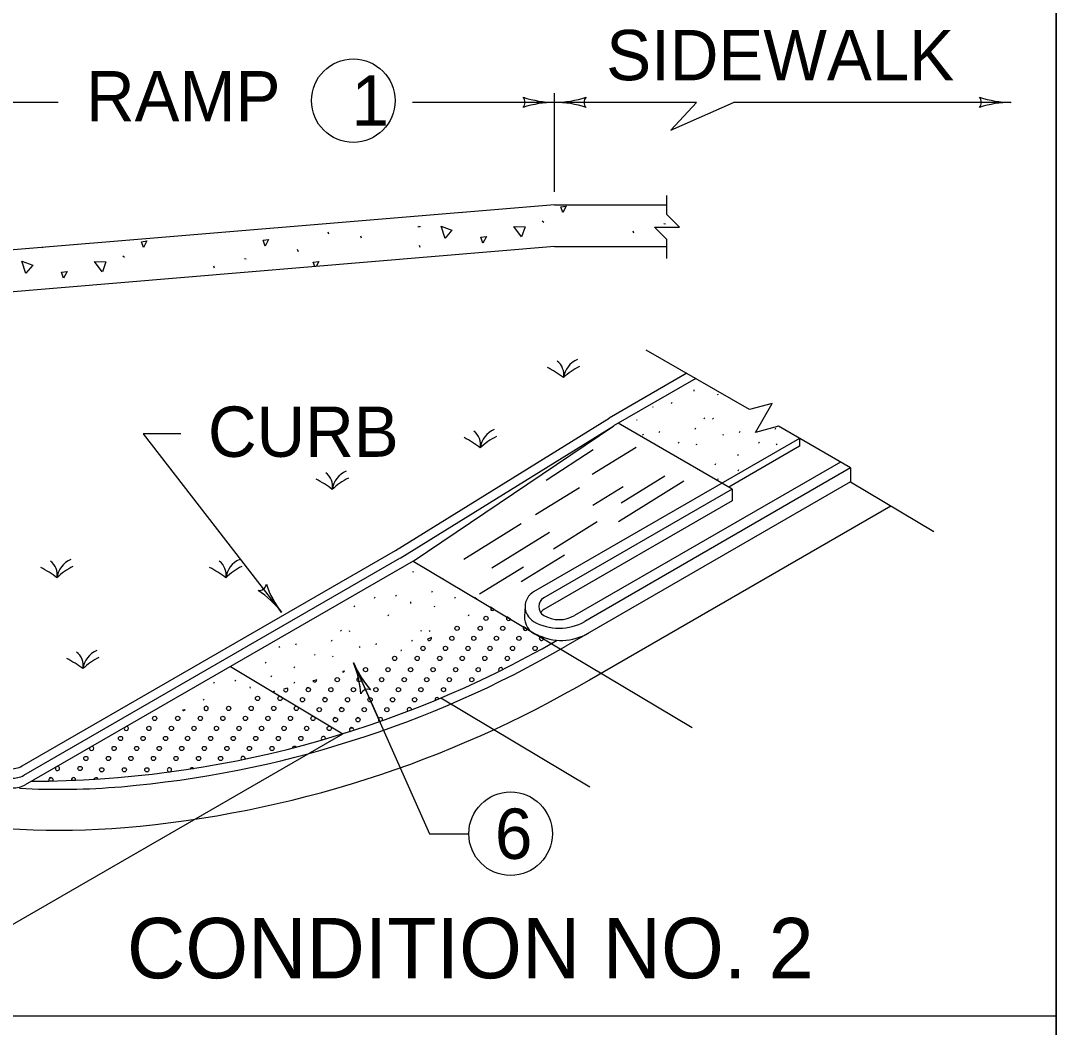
# Model space of a CAD drawing. Extents: x 1000 to 1107, y 1000 to 1121.
# Drawn here: x 1031.386 to 1035.5, y 1013.972 to 1017.971 of the extents above; entities that cross this region are included whole.
import ezdxf

# ---------------------------------------------------------------- set-up
doc = ezdxf.new("R2010")
doc.units = 0
for name, color, linetype in [('Level 1', 7, 'Continuous'), ('Level 10', 7, 'Continuous'), ('Level 11', 7, 'Continuous'), ('Level 2', 7, 'Continuous'), ('SB_PL_SBL4_PR', 7, 'Continuous')]:
    doc.layers.add(name, color=color, linetype=linetype)

msp = doc.modelspace()

# ---------------------------------------------------------------- linework, layer by layer
at = {"layer": 'Level 1'}
for p, q in [((1031.535, 1017.6469), (1031.0069, 1017.6469)), ((1033.5069, 1017.6469), (1032.9428, 1017.6469)), ((1033.5069, 1017.2908), (1033.5069, 1017.6837)), ((1034.0711, 1017.6469), (1033.5069, 1017.6469)), ((1034.0711, 1017.6469), (1033.9681, 1017.5363)), ((1033.9681, 1017.5363), (1034.2174, 1017.6469)), ((1035.32, 1017.6469), (1034.2174, 1017.6469)), ((1033.5069, 1017.2402), (1031.0069, 1017.0319)), ((1033.5069, 1017.2402), (1033.9531, 1017.2402)), ((1033.1394, 1017.208), (1033.1388, 1017.2096)), ((1032.9635, 1017.1541), (1032.9698, 1017.1527)), ((1032.9674, 1017.1551), (1032.9738, 1017.1538)), ((1033.4577, 1017.1757), (1033.4639, 1017.1706)), ((1033.9406, 1017.1653), (1033.9468, 1017.1641)), ((1032.6101, 1017.1231), (1032.607, 1017.1312)), ((1032.7401, 1017.1074), (1032.7369, 1017.1156)), ((1033.8219, 1017.1271), (1033.8188, 1017.1352)), ((1033.5069, 1017.0736), (1031.0069, 1016.8652)), ((1031.4736, 1017.069), (1031.4729, 1017.0707)), ((1032.973, 1017.0704), (1032.9698, 1017.0786)), ((1033.5069, 1017.0736), (1033.9531, 1017.0736)), ((1033.6499, 1017.0741), (1033.6528, 1017.0736)), ((1031.7919, 1017.0367), (1031.7982, 1017.0317)), ((1032.4889, 1017.0534), (1032.4858, 1017.0616)), ((1032.1561, 1016.9881), (1032.153, 1016.9962)), ((1032.2748, 1017.0264), (1032.2811, 1017.0251)), ((1034.0318, 1016.5702), (1033.7236, 1016.3923)), ((1034.0676, 1016.5495), (1033.7415, 1016.3612)), ((1034.0594, 1016.5048), (1034.06, 1016.4993)), ((1033.9715, 1016.4503), (1033.9739, 1016.4557)), ((1034.1534, 1016.4888), (1034.1558, 1016.4853)), ((1033.8952, 1016.4389), (1033.8976, 1016.4352)), ((1032.8744, 1015.8663), (1033.7236, 1016.3923)), ((1034.1713, 1016.1338), (1033.7594, 1016.3716)), ((1033.8316, 1016.3871), (1033.8341, 1016.3835)), ((1034.1003, 1016.393), (1034.1028, 1016.3894)), ((1034.1345, 1016.3917), (1034.1369, 1016.388)), ((1032.8933, 1015.8359), (1033.7424, 1016.3618)), ((1032.9448, 1015.8243), (1033.7424, 1016.3618)), ((1033.9229, 1016.3348), (1033.9253, 1016.3402)), ((1034.065, 1016.3486), (1034.0674, 1016.354)), ((1034.2418, 1016.3348), (1034.2442, 1016.3402)), ((1034.3838, 1016.3486), (1034.3863, 1016.354)), ((1034.4795, 1016.3117), (1033.4234, 1015.7018)), ((1033.8558, 1016.3278), (1033.8583, 1016.3242)), ((1033.9978, 1016.2964), (1034.0003, 1016.2928)), ((1034.0687, 1016.2899), (1034.0711, 1016.2863)), ((1034.1747, 1016.3278), (1034.1771, 1016.3242)), ((1034.3168, 1016.2964), (1034.3191, 1016.2928)), ((1034.3876, 1016.2899), (1034.3899, 1016.2863)), ((1034.4603, 1016.3006), (1034.4606, 1016.3003)), ((1034.477, 1016.3103), (1034.4772, 1016.31)), ((1034.4795, 1016.3117), (1034.4795, 1016.2803)), ((1033.4728, 1016.1461), (1033.6598, 1016.2679)), ((1033.6566, 1016.1696), (1033.8308, 1016.2774)), ((1034.4795, 1016.2803), (1034.1985, 1016.1181)), ((1034.6423, 1016.2177), (1033.586, 1015.6078)), ((1034.1447, 1016.2071), (1034.1471, 1016.2125)), ((1034.2338, 1016.2473), (1034.2363, 1016.2438)), ((1034.6825, 1016.1945), (1033.6268, 1015.5843)), ((1034.2358, 1016.1825), (1034.2382, 1016.1879)), ((1034.6825, 1016.1945), (1034.6825, 1016.1392)), ((1034.6825, 1016.1392), (1033.5511, 1015.4859)), ((1033.7609, 1015.982), (1034.0203, 1016.1427)), ((1033.7708, 1016.0553), (1033.9449, 1016.1632)), ((1034.1534, 1016.1516), (1034.1558, 1016.148)), ((1034.212, 1016.1103), (1034.1713, 1016.1338)), ((1034.2054, 1016.1531), (1034.2057, 1016.1536)), ((1034.6825, 1016.1392), (1035.0141, 1015.9413)), ((1033.4312, 1016.0089), (1033.6053, 1016.1168)), ((1034.212, 1016.1103), (1033.4639, 1015.6783)), ((1033.6589, 1016.0459), (1033.7792, 1016.1204)), ((1034.212, 1016.1103), (1034.212, 1016.0633)), ((1034.212, 1016.0633), (1033.4639, 1015.6313)), ((1033.6452, 1015.3523), (1034.8427, 1016.0436)), ((1033.1461, 1015.8323), (1033.3741, 1015.9735)), ((1033.5022, 1015.873), (1033.6763, 1015.9808)), ((1033.2573, 1015.7973), (1033.4871, 1015.9395)), ((1031.3911, 1015.0102), (1032.8744, 1015.8663)), ((1033.3746, 1015.7428), (1033.5463, 1015.8491)), ((1031.3984, 1014.9731), (1032.8923, 1015.8353)), ((1032.9448, 1015.8243), (1034.0537, 1015.1624)), ((1033.2088, 1015.6938), (1033.383, 1015.8017)), ((1032.9432, 1015.7839), (1032.9456, 1015.7803)), ((1032.7914, 1015.6766), (1032.7938, 1015.6819)), ((1032.8746, 1015.6882), (1032.877, 1015.6846)), ((1033.0192, 1015.7011), (1033.0216, 1015.7065)), ((1033.1103, 1015.6766), (1033.1127, 1015.6819)), ((1032.7091, 1015.6456), (1032.7114, 1015.642)), ((1032.9339, 1015.6615), (1032.9345, 1015.6561)), ((1033.0279, 1015.6456), (1033.0303, 1015.642)), ((1033.3896, 1015.6463), (1033.3875, 1015.6037)), ((1032.846, 1015.607), (1032.8484, 1015.6124)), ((1033.1648, 1015.607), (1033.1673, 1015.6124)), ((1032.656, 1015.5498), (1032.6584, 1015.5462)), ((1032.6901, 1015.5484), (1032.6925, 1015.5448)), ((1032.9748, 1015.5498), (1032.9773, 1015.5462)), ((1033.009, 1015.5484), (1033.0114, 1015.5448)), ((1032.6206, 1015.5053), (1032.623, 1015.5108)), ((1032.9395, 1015.5053), (1032.9419, 1015.5108)), ((1032.4115, 1015.4845), (1032.4138, 1015.4809)), ((1032.4786, 1015.4915), (1032.4809, 1015.4969)), ((1032.7303, 1015.4845), (1032.7328, 1015.4809)), ((1032.7974, 1015.4915), (1032.7998, 1015.4969)), ((1032.5535, 1015.4532), (1032.5559, 1015.4496)), ((1032.6243, 1015.4467), (1032.6268, 1015.4431)), ((1032.2187, 1015.4052), (1032.666, 1015.1382)), ((1032.3574, 1015.4223), (1032.3598, 1015.4188)), ((1032.4706, 1015.4041), (1032.473, 1015.4005)), ((1032.7077, 1015.4204), (1033.0105, 1014.7408)), ((1032.7159, 1015.4019), (1032.8119, 1015.1864)), ((1032.1537, 1015.3393), (1032.1561, 1015.3447)), ((1032.2368, 1015.3509), (1032.2393, 1015.3473)), ((1032.3814, 1015.3638), (1032.3838, 1015.3693)), ((1032.4726, 1015.3393), (1032.475, 1015.3447)), ((1032.2962, 1015.3243), (1032.2968, 1015.3188)), ((1032.3879, 1015.3042), (1032.666, 1015.1382)), ((1032.3902, 1015.3083), (1032.3926, 1015.3048)), ((1032.3922, 1015.3053), (1032.3926, 1015.3048)), ((1032.1104, 1015.2752), (1032.1127, 1015.2716)), ((1033.0554, 1015.2804), (1033.6466, 1014.9275)), ((1031.1235, 1014.2477), (1032.666, 1015.1382)), ((1033.0105, 1014.7408), (1033.166, 1014.7408)), ((1021.8941, 1014.0164), (1035.5, 1014.0164))]:
    msp.add_line(p, q, dxfattribs=at)
for points in [[(1033.9531, 1017.0264), (1033.9531, 1017.1014), (1033.9031, 1017.1514), (1034.0031, 1017.1514), (1033.9531, 1017.2014), (1033.9531, 1017.2764)], [(1033.5394, 1017.2086), (1033.5313, 1017.2318), (1033.5532, 1017.235), (1033.5394, 1017.2086)], [(1033.0716, 1017.1062), (1033.0565, 1017.1552), (1033.0992, 1017.1389), (1033.0722, 1017.1069)], [(1033.3755, 1017.1121), (1033.3446, 1017.153), (1033.3903, 1017.1522), (1033.3758, 1017.1129)], [(1033.2221, 1017.0878), (1033.2139, 1017.1111), (1033.2359, 1017.1142), (1033.2221, 1017.0878)], [(1031.8736, 1017.0696), (1031.8654, 1017.0929), (1031.8874, 1017.0961), (1031.8736, 1017.0696)], [(1032.3571, 1017.076), (1032.3489, 1017.0992), (1032.3708, 1017.1024), (1032.3571, 1017.076)], [(1033.7393, 1017.0736), (1033.739, 1017.0743), (1033.741, 1017.0736)], [(1031.4058, 1016.9673), (1031.3908, 1017.0162), (1031.4334, 1017), (1031.4064, 1016.9679)], [(1031.7098, 1016.9731), (1031.6788, 1017.014), (1031.7245, 1017.0132), (1031.7101, 1016.9739)], [(1032.5542, 1016.9941), (1032.5479, 1017.012), (1032.5699, 1017.0151), (1032.5592, 1016.9946)], [(1031.5563, 1016.9489), (1031.5482, 1016.9721), (1031.5701, 1016.9752), (1031.5563, 1016.9489)], [(1034.6825, 1016.1945), (1034.3963, 1016.3598), (1034.3052, 1016.3354), (1034.3718, 1016.4508), (1034.2808, 1016.4264), (1033.8713, 1016.6628)], [(1033.0579, 1015.7568), (1033.0653, 1015.7524)], [(1033.0653, 1015.7524), (1033.0579, 1015.7568)], [(1033.1244, 1015.7171), (1033.132, 1015.7126)], [(1033.132, 1015.7126), (1033.1244, 1015.7171)], [(1033.188, 1015.6791), (1033.1982, 1015.6731)], [(1033.1982, 1015.6731), (1033.188, 1015.6791)], [(1033.2525, 1015.6407), (1033.2597, 1015.6363), (1033.2522, 1015.6324)], [(1033.267, 1015.632), (1033.2525, 1015.6407)], [(1033.3317, 1015.5934), (1033.3174, 1015.6019)], [(1033.3982, 1015.5537), (1033.3839, 1015.5622)], [(1033.0172, 1015.5198), (1033.015, 1015.5189), (1033.0061, 1015.515), (1033.0017, 1015.5131)], [(1033.4621, 1015.5209), (1033.4616, 1015.5211), (1033.461, 1015.5213), (1033.4605, 1015.5214), (1033.46, 1015.5216), (1033.4594, 1015.5218), (1033.4589, 1015.522), (1033.4584, 1015.5222), (1033.4578, 1015.5224), (1033.4573, 1015.5226), (1033.4568, 1015.5228), (1033.4562, 1015.523), (1033.4557, 1015.5232), (1033.4552, 1015.5234), (1033.4546, 1015.5236), (1033.4541, 1015.5238), (1033.4536, 1015.524), (1033.453, 1015.5242), (1033.4525, 1015.5244), (1033.452, 1015.5247), (1033.4515, 1015.5248)], [(1032.899, 1015.4701), (1032.8985, 1015.4699), (1032.8958, 1015.4689)], [(1032.6726, 1015.3872), (1032.6698, 1015.3862), (1032.664, 1015.3843)], [(1033.287, 1015.3865), (1033.299, 1015.3925), (1033.3013, 1015.3937)], [(1032.5619, 1015.3522), (1032.5582, 1015.3511), (1032.5489, 1015.3483), (1032.5468, 1015.3477)], [(1032.4448, 1015.3189), (1032.4363, 1015.3167), (1032.4306, 1015.3152)], [(1032.5225, 1015.3206), (1032.5291, 1015.3208)], [(1032.589, 1015.2808), (1032.5957, 1015.281)], [(1032.5892, 1015.2808), (1032.5958, 1015.281)], [(1033.0321, 1015.2707), (1033.0325, 1015.2708), (1033.0461, 1015.2765), (1033.0476, 1015.2771)], [(1032.0391, 1015.233), (1032.0367, 1015.2326), (1032.0284, 1015.2313)], [(1032.1222, 1015.247), (1032.1197, 1015.2466)], [(1032.6554, 1015.2411), (1032.6621, 1015.2413)], [(1032.9238, 1015.2275), (1032.937, 1015.2325), (1032.9383, 1015.233)], [(1032.6301, 1015.2012), (1032.6368, 1015.2014)], [(1032.7219, 1015.2013), (1032.7286, 1015.2015)], [(1032.8113, 1015.1862), (1032.8126, 1015.1867), (1032.8231, 1015.1904)], [(1031.8067, 1015.1674), (1031.7975, 1015.1621)], [(1032.6949, 1015.1473), (1032.7008, 1015.1492), (1032.7086, 1015.1517)], [(1032.6967, 1015.1615), (1032.7033, 1015.1617)], [(1032.5825, 1015.1133), (1032.5879, 1015.1148), (1032.5967, 1015.1174)], [(1031.6687, 1015.0878), (1031.6596, 1015.0825)], [(1032.4653, 1015.0814), (1032.474, 1015.0837), (1032.4798, 1015.0851)], [(1032.2623, 1015.0346), (1032.2729, 1015.0368), (1032.2773, 1015.0377)], [(1031.531, 1015.0083), (1031.5253, 1015.005)], [(1031.9757, 1014.9863), (1031.9796, 1014.9868)], [(1032.0584, 1014.9982), (1032.07, 1015), (1032.0724, 1015.0004)], [(1031.499, 1014.9502), (1031.5017, 1014.9503), (1031.5131, 1014.9505)], [(1031.5, 1014.9626), (1031.5067, 1014.9628)], [(1031.5872, 1014.9528), (1031.589, 1014.9529), (1031.6036, 1014.9535), (1031.6037, 1014.9535)], [(1031.6769, 1014.9573), (1031.6911, 1014.9582), (1031.6928, 1014.9583)]]:
    msp.add_lwpolyline(points, dxfattribs=at)
for centre, radius in [((1032.7071, 1017.6537), 0.166), ((1033.2344, 1015.5966), 0.00845), ((1033.1194, 1015.5568), 0.00845), ((1033.2112, 1015.5567), 0.00845), ((1033.3009, 1015.5567), 0.00845), ((1033.0987, 1015.517), 0.00845), ((1033.1859, 1015.517), 0.00845), ((1033.2756, 1015.517), 0.00845), ((1033.365, 1015.517), 0.00845), ((1032.9839, 1015.4772), 0.00845), ((1033.0734, 1015.4772), 0.00845), ((1033.1629, 1015.4772), 0.00845), ((1033.2503, 1015.4772), 0.00845), ((1033.3397, 1015.4772), 0.00845), ((1033.4293, 1015.4772), 0.00845), ((1032.8714, 1015.4374), 0.00845), ((1032.961, 1015.4374), 0.00845), ((1033.0505, 1015.4374), 0.00845), ((1033.14, 1015.4374), 0.00845), ((1033.2296, 1015.4374), 0.00845), ((1033.3192, 1015.4374), 0.00845), ((1032.7557, 1015.3925), 0.00845), ((1032.8451, 1015.3925), 0.00845), ((1032.9348, 1015.3925), 0.00845), ((1033.0242, 1015.3925), 0.00845), ((1033.1138, 1015.3925), 0.00845), ((1033.2033, 1015.3925), 0.00845), ((1032.6432, 1015.3527), 0.00845), ((1032.7304, 1015.3527), 0.00845), ((1032.8198, 1015.3527), 0.00845), ((1032.9095, 1015.3527), 0.00845), ((1032.9989, 1015.3527), 0.00845), ((1033.0885, 1015.3527), 0.00845), ((1033.178, 1015.3527), 0.00845), ((1032.5285, 1015.313), 0.00845), ((1032.6179, 1015.313), 0.00845), ((1032.7075, 1015.313), 0.00845), ((1032.7968, 1015.313), 0.00845), ((1032.7969, 1015.313), 0.00845), ((1032.8865, 1015.313), 0.00845), ((1032.9759, 1015.313), 0.00845), ((1033.0655, 1015.313), 0.00845), ((1032.3268, 1015.2783), 0.00845), ((1032.4164, 1015.2783), 0.00845), ((1032.5052, 1015.2732), 0.00845), ((1032.5948, 1015.2732), 0.00845), ((1032.6842, 1015.2732), 0.00845), ((1032.7739, 1015.2732), 0.00845), ((1032.8633, 1015.2732), 0.00845), ((1032.9505, 1015.2731), 0.00845), ((1032.2119, 1015.2386), 0.00845), ((1032.3015, 1015.2386), 0.00845), ((1032.3911, 1015.2386), 0.00845), ((1032.4807, 1015.2386), 0.00845), ((1032.5717, 1015.2335), 0.00845), ((1032.6614, 1015.2335), 0.00845), ((1032.7508, 1015.2335), 0.00845), ((1032.8404, 1015.2335), 0.00845), ((1031.918, 1015.1988), 0.00845), ((1032.0097, 1015.1988), 0.00845), ((1032.0994, 1015.1988), 0.00845), ((1032.1888, 1015.1988), 0.00845), ((1032.2785, 1015.1988), 0.00845), ((1032.3679, 1015.1988), 0.00845), ((1032.4576, 1015.1988), 0.00845), ((1032.5471, 1015.1988), 0.00845), ((1032.6361, 1015.1936), 0.00845), ((1032.7257, 1015.1936), 0.00845), ((1031.8949, 1015.159), 0.00845), ((1031.9844, 1015.159), 0.00845), ((1032.0741, 1015.159), 0.00845), ((1032.1635, 1015.159), 0.00845), ((1032.2531, 1015.159), 0.00845), ((1032.3426, 1015.159), 0.00845), ((1032.4323, 1015.159), 0.00845), ((1032.5218, 1015.159), 0.00845), ((1032.6115, 1015.159), 0.00845), ((1031.7824, 1015.1192), 0.00845), ((1031.8719, 1015.1192), 0.00845), ((1031.9614, 1015.1192), 0.00845), ((1032.0488, 1015.1193), 0.00845), ((1032.1406, 1015.1192), 0.00845), ((1032.2303, 1015.1192), 0.00845), ((1032.3197, 1015.1192), 0.00845), ((1032.4093, 1015.1192), 0.00845), ((1032.4988, 1015.1192), 0.00845), ((1031.757, 1015.0794), 0.00845), ((1031.8465, 1015.0794), 0.00845), ((1031.9361, 1015.0794), 0.00845), ((1032.0257, 1015.0794), 0.00845), ((1032.1153, 1015.0794), 0.00845), ((1032.205, 1015.0794), 0.00845), ((1032.2944, 1015.0794), 0.00845), ((1032.384, 1015.0794), 0.00845), ((1031.6446, 1015.0397), 0.00845), ((1031.7341, 1015.0397), 0.00845), ((1031.8236, 1015.0397), 0.00845), ((1031.9132, 1015.0397), 0.00845), ((1032.0028, 1015.0397), 0.00845), ((1032.0923, 1015.0397), 0.00845), ((1032.1797, 1015.0397), 0.00845), ((1031.6217, 1014.9999), 0.00845), ((1031.7079, 1014.9947), 0.00845), ((1031.7975, 1014.9947), 0.00845), ((1031.887, 1014.9947), 0.00845), ((1033.332, 1014.7408), 0.166)]:
    msp.add_circle(centre, radius, dxfattribs=at)
for centre, radius, start, end in [((1033.3583, 1017.6469), 0.0313, 318.7746, 40.8913), ((1033.5069, 1017.256), 0.3909, 90, 108.6688), ((1033.5069, 1018.0378), 0.3909, 251.3472, 269.9939), ((1033.5069, 1018.0378), 0.3909, 269.9878, 270), ((1033.5069, 1018.0378), 0.3909, 270, 288.6688), ((1033.5069, 1017.256), 0.3909, 89.9878, 90), ((1033.5069, 1017.256), 0.3909, 71.3472, 89.9939), ((1033.6556, 1017.6469), 0.0313, 138.7746, 220.8913), ((1035.1713, 1017.6469), 0.0313, 318.7746, 40.8913), ((1035.32, 1017.256), 0.3909, 90, 108.6688), ((1035.32, 1018.0378), 0.3909, 251.3472, 269.9939), ((1035.32, 1017.256), 0.3909, 89.9878, 90), ((1033.4778, 1016.5662), 0.0655, 348.4633, 53.8876), ((1033.6339, 1016.5402), 0.0928, 113.1649, 172.0268), ((1033.2179, 1016.1123), 0.5471, 53.6749, 61.6054), ((1033.7264, 1016.3579), 0.2685, 116.6646, 133.3645), ((1033.1475, 1016.2874), 0.0655, 348.4633, 53.8876), ((1033.3036, 1016.2614), 0.0928, 113.1649, 172.0268), ((1032.8877, 1015.8335), 0.5471, 53.6749, 61.6054), ((1033.3961, 1016.079), 0.2685, 116.6646, 133.3645), ((1032.5593, 1016.1222), 0.0655, 348.4633, 53.8876), ((1032.7154, 1016.0962), 0.0928, 113.1649, 172.0268), ((1032.2994, 1015.6683), 0.5471, 53.6749, 61.6054), ((1032.8079, 1015.9139), 0.2685, 116.6646, 133.3645), ((1031.2056, 1015.3173), 0.5471, 53.6749, 61.6054), ((1031.4655, 1015.7712), 0.0655, 348.4633, 53.8876), ((1031.6215, 1015.7452), 0.0928, 113.1649, 172.0268), ((1031.714, 1015.5629), 0.2685, 116.6646, 133.3645), ((1031.8763, 1015.3173), 0.5471, 53.6749, 61.6054), ((1032.1362, 1015.7712), 0.0655, 348.4633, 53.8876), ((1032.2923, 1015.7452), 0.0928, 113.1649, 172.0268), ((1032.3848, 1015.5629), 0.2685, 116.6646, 133.3645), ((1032.3312, 1015.7381), 0.0313, 266.4219, 348.5386), ((1032.7315, 1015.8592), 0.3909, 198.9945, 217.6412), ((1032.1125, 1015.3816), 0.3909, 37.6473, 56.3161), ((1033.4573, 1015.6431), 0.0678, 119.976, 240.0004), ((1033.4843, 1015.6431), 0.0407, 120.0217, 239.9816), ((1033.2597, 1015.6363), 0.00845, 207.5339, 329.1665), ((1033.4843, 1015.5961), 0.0407, 120.0217, 144.7251), ((1032.1125, 1015.3816), 0.3909, 37.6351, 37.6473), ((1033.3239, 1015.5966), 0.00845, 140.6776, 337.6553), ((1033.4597, 1015.6002), 0.0723, 175.4533, 250.8595), ((1033.525, 1015.7136), 0.1221, 239.978, 300.0219), ((1033.3903, 1015.5567), 0.00845, 139.3873, 338.9457), ((1033.525, 1015.7606), 0.2036, 239.9969, 300.006), ((1031.4203, 1019.1543), 4.2049, 270.1204, 299.912), ((1033.0092, 1015.517), 0.00845, 207.8502, 19.3401), ((1033.4597, 1015.6002), 0.0723, 230.2286, 250.8595), ((1033.5329, 1015.726), 0.217, 243.4691, 300.0138), ((1033.4546, 1015.517), 0.00845, 111.485, 27.4618), ((1031.7247, 1015.3838), 0.0928, 113.1649, 172.0268), ((1031.4203, 1019.1543), 4.2425, 274.9399, 300.1509), ((1032.8943, 1015.4772), 0.00845, 280.1567, 303.4703), ((1031.3087, 1014.9559), 0.5471, 53.6749, 61.6054), ((1031.5686, 1015.4098), 0.0655, 348.4633, 53.8876), ((1031.8172, 1015.2014), 0.2685, 116.6646, 133.3645), ((1032.6661, 1015.3925), 0.00845, 255.7073, 320.9356), ((1033.0679, 1015.5722), 0.3909, 202.836, 202.8482), ((1033.0679, 1015.5722), 0.3909, 202.8482, 221.517), ((1032.3474, 1015.2686), 0.3909, 4.1954, 22.8421), ((1032.3474, 1015.2686), 0.3909, 4.1954, 19.8782), ((1033.0679, 1015.5722), 0.3909, 205.8286, 221.517), ((1033.293, 1015.3925), 0.00845, 8.0166, 224.9262), ((1031.4203, 1019.1543), 4.4053, 274.9399, 300.4188), ((1032.5535, 1015.3527), 0.00845, 217.1027, 356.1012), ((1032.4388, 1015.313), 0.00845, 164.8929, 44.7931), ((1032.5261, 1015.3129), 0.00845, 68.643, 114.839), ((1032.7654, 1015.2834), 0.0313, 71.6228, 153.7395), ((1032.7654, 1015.2834), 0.0313, 71.6228, 153.7395), ((1032.5926, 1015.2732), 0.00845, 68.643, 114.839), ((1032.5928, 1015.2732), 0.00845, 68.736, 114.746), ((1033.0402, 1015.2731), 0.00845, 28.1902, 197.1301), ((1032.0327, 1015.2386), 0.00845, 239.0209, 318.7675), ((1032.1224, 1015.2386), 0.00845, 108.8357, 91.4108), ((1032.659, 1015.2334), 0.00845, 68.643, 114.839), ((1032.9298, 1015.2335), 0.00845, 357.1079, 225.0138), ((1032.6337, 1015.1936), 0.00845, 68.643, 114.839), ((1032.7255, 1015.1936), 0.00845, 68.643, 114.839), ((1032.8153, 1015.1936), 0.00845, 337.4119, 241.4177), ((1031.8054, 1015.159), 0.00845, 158.7141, 81.2705), ((1032.7004, 1015.1538), 0.00845, 345.5102, 229.9786), ((1032.7002, 1015.1538), 0.00845, 68.643, 114.839), ((1032.5885, 1015.1192), 0.00845, 347.7144, 224.5777), ((1031.6675, 1015.0794), 0.00845, 158.5007, 81.4839), ((1032.4735, 1015.0794), 0.00845, 42.3325, 166.6522), ((1032.2691, 1015.0397), 0.00845, 346.5907, 216.7241), ((1031.532, 1014.9999), 0.00845, 143.0853, 96.8992), ((1031.9766, 1014.9947), 0.00845, 290.957, 264.2166), ((1032.0661, 1014.9947), 0.00845, 41.6961, 155.9504), ((1031.506, 1014.955), 0.00845, 327.9981, 214.3436), ((1031.5036, 1014.9549), 0.00845, 68.643, 114.839), ((1031.5954, 1014.955), 0.00845, 349.7364, 195.0207), ((1031.685, 1014.955), 0.00845, 23.2475, 163.9816)]:
    msp.add_arc(centre, radius, start, end, dxfattribs=at)
at = {"layer": 'Level 10'}
msp.add_line((1035.5, 1021.5), (1035.5, 1000.5), dxfattribs=at)
at = {"layer": 'Level 11'}
msp.add_lwpolyline([(1007, 1000.5), (1035.5, 1000.5), (1035.5, 1021.5), (1007, 1021.5)], close=True, dxfattribs=at)
at = {"layer": 'Level 2'}
msp.add_line((1032.9448, 1015.8243), (1031.404, 1014.935), dxfattribs=at)
msp.add_lwpolyline([(1032.0224, 1016.3294), (1031.8724, 1016.3294), (1032.422, 1015.6204)], dxfattribs=at)
for centre, radius, start, end in [((1031.3468, 1015.0871), 0.0888, 265.9676, 299.9923), ((1031.354, 1015.05), 0.0888, 266.0377, 299.9923), ((1031.3596, 1015.0119), 0.0888, 266.2102, 299.9923), ((1031.5413, 1017.7543), 2.8372, 266.7586, 274.9399), ((1031.5413, 1017.7543), 3, 258.9945, 274.9399)]:
    msp.add_arc(centre, radius, start, end, dxfattribs=at)
at = {"layer": 'SB_PL_SBL4_PR'}
msp.add_lwpolyline([(1007, 1000.5), (1035.5, 1000.5), (1035.5, 1021.5), (1007, 1021.5)], close=True, dxfattribs=at)

# ---------------------------------------------------------------- texts
at = {"layer": 'Level 1'}
for s, height, p in [('SIDEWALK', 0.2, (1033.712, 1017.7347)), ('RAMP', 0.2, (1031.6452, 1017.5711)), ('1', 0.2, (1032.7, 1017.5537)), ('CURB', 0.2, (1032.1298, 1016.2383)), ('6', 0.2, (1033.2698, 1014.6408)), ('CONDITION NO. 2', 0.24, (1031.8079, 1014.1661))]:
    msp.add_text(s, height=height, dxfattribs=at).set_placement(p)

doc.saveas('drawing.dxf')
